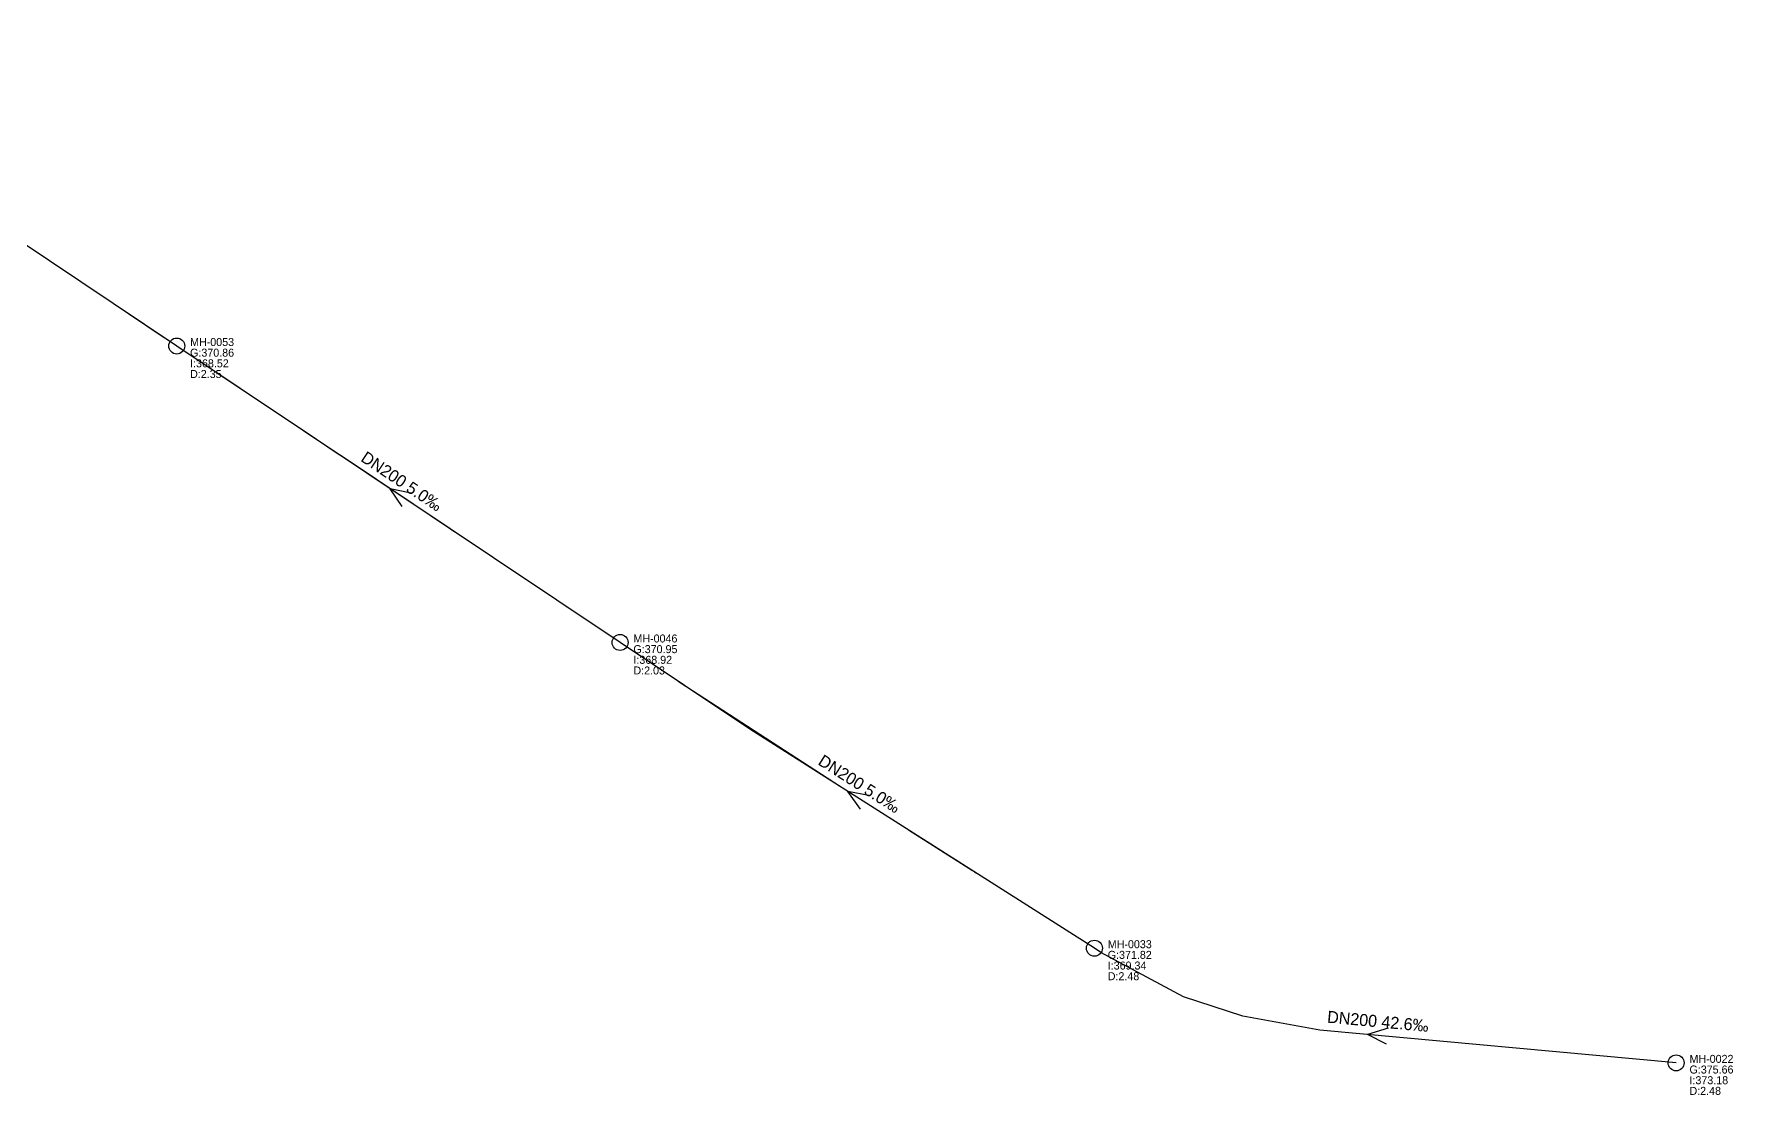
# Model space of a CAD drawing. Header units: metres. Extents: x 449913 to 451990, y 2566939 to 2570822.
# Drawn here: x 451008.7 to 451263.5, y 2570280.1 to 2570439.2 of the extents above; entities that cross this region are included whole.
import ezdxf
from ezdxf.enums import TextEntityAlignment as Align

# ---------------------------------------------------------------- set-up
doc = ezdxf.new("R2010")
doc.units = ezdxf.units.M
for name, color, linetype in [('SEW-LABEL', 2, 'Continuous'), ('SEW-MH', 7, 'Continuous'), ('SEW-MH-LABEL', 8, 'Continuous'), ('SEW-PIPE-DN200', 3, 'Continuous'), ('SEW-RIDER', 8, 'Continuous')]:
    doc.layers.add(name, color=color, linetype=linetype)

msp = doc.modelspace()

# ---------------------------------------------------------------- linework, layer by layer
at = {"layer": 'SEW-LABEL'}
for p, q in [((451063.91, 2570368.37), (451062.08, 2570371.04)), ((451065.24, 2570370.37), (451062.08, 2570371.04)), ((451132.63, 2570322.99), (451130.74, 2570325.62)), ((451133.91, 2570325.02), (451130.74, 2570325.62)), ((451211.78, 2570290.1), (451208.69, 2570289.18)), ((451211.56, 2570287.71), (451208.69, 2570289.18))]:
    msp.add_line(p, q, dxfattribs=at)
at = {"layer": 'SEW-MH'}
for centre in [(451030.08, 2570392.44), (451096.58, 2570347.97), (451167.73, 2570302.11), (451254.99, 2570284.91)]:
    msp.add_circle(centre, 1.2, dxfattribs=at)
at = {"layer": 'SEW-PIPE-DN200'}
for points in [[(451030.08, 2570392.44), (451006.13, 2570408.45), (450976.83, 2570427.93), (450965.51, 2570439.24)], [(451096.58, 2570347.97), (451030.08, 2570392.44)], [(451167.73, 2570302.11), (451116.02, 2570334.97), (451096.58, 2570347.97)], [(451254.99, 2570284.91), (451201.55, 2570289.84), (451190.01, 2570291.93), (451181.08, 2570294.81), (451168.7, 2570301.49), (451167.73, 2570302.11)]]:
    msp.add_lwpolyline(points, dxfattribs=at)
at = {"layer": 'SEW-RIDER'}
for points in [[(451028.21, 2570393.68), (451022.85, 2570397.27), (451022.72, 2570397.36)], [(451054.46, 2570376.13), (451051.02, 2570378.44), (451036.15, 2570388.38)], [(451071.08, 2570365.02), (451054.59, 2570376.05), (451054.47, 2570376.12)], [(451071.93, 2570364.45), (451071.8, 2570364.54), (451071.21, 2570364.93)], [(451088.55, 2570353.33), (451088.42, 2570353.42), (451087.84, 2570353.81)], [(451101.31, 2570344.81), (451101.01, 2570345)], [(451129.49, 2570326.41), (451105.6, 2570341.94), (451105.3, 2570342.14)], [(451149.34, 2570313.79), (451148.87, 2570314.09), (451139.85, 2570319.82)], [(451150.75, 2570312.9), (451150.28, 2570313.2), (451149.81, 2570313.49)]]:
    msp.add_lwpolyline(points, dxfattribs=at)

# ---------------------------------------------------------------- texts
at = {"layer": 'SEW-LABEL'}
for s, rotation, p in [('DN200 5.0‰', 326.2297, (451063.33, 2570371.4)), ('DN200 5.0‰', 327.5655, (451132, 2570326.01)), ('DN200 42.6‰', 354.7199, (451210.18, 2570290.25))]:
    msp.add_text(s, height=1.8, rotation=rotation, dxfattribs=at).set_placement(p, align=Align.CENTER)
at = {"layer": 'SEW-MH-LABEL'}
for s, p in [('G:370.86', (451032.08, 2570390.84)), ('MH-0053', (451032.08, 2570392.44)), ('I:368.52', (451032.08, 2570389.24)), ('D:2.35', (451032.08, 2570387.64)), ('MH-0046', (451098.58, 2570347.97)), ('G:370.95', (451098.58, 2570346.37)), ('I:368.92', (451098.58, 2570344.77)), ('D:2.03', (451098.58, 2570343.17)), ('MH-0033', (451169.73, 2570302.11)), ('G:371.82', (451169.73, 2570300.51)), ('I:369.34', (451169.73, 2570298.91)), ('D:2.48', (451169.73, 2570297.31)), ('MH-0022', (451256.99, 2570284.91)), ('G:375.66', (451256.99, 2570283.31)), ('I:373.18', (451256.99, 2570281.71)), ('D:2.48', (451256.99, 2570280.11))]:
    msp.add_text(s, height=1.2, dxfattribs=at).set_placement(p)

doc.saveas('drawing.dxf')
